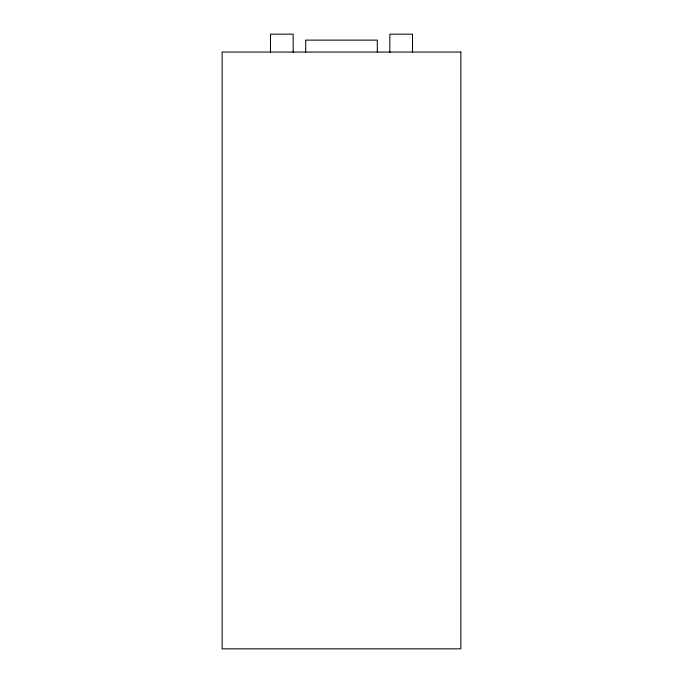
<?xml version="1.0" encoding="UTF-8"?>
<svg xmlns="http://www.w3.org/2000/svg" width="683" height="683" viewBox="0 0 683 683"><rect width="100%" height="100%" fill="white"/><g stroke="black" fill="none" stroke-linecap="round" stroke-linejoin="round"><path stroke-width="1.02" d="M412.515 52.471L412.515 34.15L389.839 34.15L389.839 52.471M377.306 52.053L377.306 40.118L305.694 40.118L305.694 52.053M293.161 52.48L293.161 34.15L270.485 34.15L270.485 52.48M460.863 52.053L222.137 52.053L222.137 648.85L460.863 648.85L460.863 52.053"/></g></svg>
